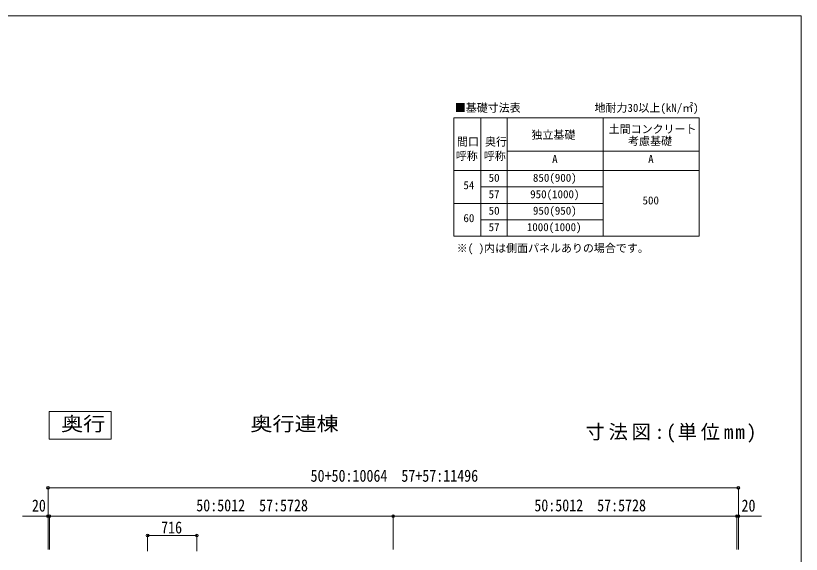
# Model space of a CAD drawing. Units: millimetres at full size, sheet at 1:40; details may follow other scales. Extents: x -11181 to 11305, y -7804 to 7716.
# Drawn here: x -713 to 10739, y -136 to 7716 of the extents above; entities that cross this region are included whole.
import ezdxf
from ezdxf.enums import TextEntityAlignment as Align

# ---------------------------------------------------------------- set-up
doc = ezdxf.new("R2010")
doc.units = ezdxf.units.MM
doc.header["$LTSCALE"] = 40
doc.header["$PDMODE"] = 32
doc.header["$PDSIZE"] = 40
for name, color, linetype, lineweight in [('0-4_TABLE1', 7, 'Continuous', 9), ('0-6_OTH_LINE', 7, 'Continuous', 9), ('0-A_寸法', 6, 'Continuous', 9), ('F-0_240', 7, 'Continuous', 9)]:
    doc.layers.add(name, color=color, linetype=linetype, lineweight=lineweight)
doc.styles.add('ＭＳ ゴシック', font='')
doc.styles.get('ＭＳ ゴシック').set_extended_font_data('MS Gothic')

msp = doc.modelspace()

# ---------------------------------------------------------------- linework, layer by layer
at = {"layer": '0-4_TABLE1', "lineweight": 18}
for p, q in [((5672.99, 6229.3), (9252.67, 6229.3)), ((5672.99, 6229.3), (5672.99, 4499.94)), ((6452.67, 6229.3), (6452.67, 4499.94)), ((6452.67, 5740.27), (9252.67, 5740.27)), ((5672.99, 5459.94), (9252.67, 5459.94)), ((6068.27, 5219.94), (7852.67, 5219.94)), ((5672.99, 4979.94), (7852.67, 4979.94)), ((6068.27, 4739.94), (7852.67, 4739.94)), ((5672.99, 4499.94), (9252.67, 4499.94))]:
    msp.add_line(p, q, dxfattribs=at)
at = {"layer": '0-4_TABLE1'}
for p, q in [((6068.27, 6229.3), (6068.27, 4499.94)), ((6452.67, 6229.3), (6452.67, 4499.94)), ((7852.67, 6229.3), (7852.67, 4499.94)), ((9252.67, 6229.3), (9252.67, 4499.94))]:
    msp.add_line(p, q, dxfattribs=at)
at = {"layer": '0-6_OTH_LINE', "color": 3}
msp.add_lwpolyline([(-223.9, 1943.79), (677.97, 1943.79), (677.97, 1544.45), (-223.9, 1544.45)], close=True, dxfattribs=at)
at = {"layer": '0-A_寸法'}
for p, q in [((-242.05, 832.61), (9821.95, 832.61)), ((-242.05, 832.61), (-242.05, -65.07)), ((9821.95, 832.61), (9821.95, -65.07)), ((-242.05, 419.98), (-612.92, 419.98)), ((-242.05, 419.98), (-242.05, -65.07)), ((-222.05, 419.98), (-242.05, 419.98)), ((-222.05, 419.98), (-222.05, -65.07)), ((-222.05, 419.98), (-222.05, -65.07)), ((4789.95, 419.98), (4789.95, -65.07)), ((9801.95, 419.98), (9801.95, -65.07)), ((9821.95, 419.98), (9821.95, -65.07)), ((9821.95, 419.98), (10159.34, 419.98)), ((1209.95, 138.43), (1209.95, -90.57)), ((1209.95, 138.43), (1925.95, 138.43)), ((1925.95, 138.43), (1925.95, -90.57))]:
    msp.add_line(p, q, dxfattribs=at)
msp.add_lwpolyline([(-222.05, 419.98), (4789.95, 419.98), (9801.95, 419.98), (9821.95, 419.98)], dxfattribs=at)
for p in [(-242.05, 832.61), (9821.95, 832.61), (-242.05, 419.98), (-222.05, 419.98), (4789.95, 419.98), (9801.95, 419.98), (9821.95, 419.98), (1209.95, 138.43), (1925.95, 138.43)]:
    msp.add_point(p, dxfattribs=at)
at = {"layer": 'F-0_240', "color": 5}
for p, q in [((-11180.61, 7716.46), (10739.39, 7716.46)), ((10739.39, 7716.46), (10739.39, -7803.54))]:
    msp.add_line(p, q, dxfattribs=at)

# ---------------------------------------------------------------- texts
at = {"layer": '0-4_TABLE1', "style": 'ＭＳ ゴシック'}
for s, p in [('■基礎寸法表', (5688.34, 6279.46)), ('地耐力30以上(kN/㎡)', (7725, 6279.46)), ('土間コンクリート', (7931.84, 5968.75)), ('独立基礎', (6806.2, 5885.18)), ('考慮基礎', (8214.31, 5795.27)), ('間口', (5719.49, 5785.4)), ('奥行', (6127.68, 5785.4)), ('呼称', (5702.67, 5577.7)), ('呼称', (6110.86, 5577.7)), ('A', (7106.99, 5533.54)), ('A', (8506.99, 5533.54)), ('50', (6181.14, 5259.94)), ('850(900)', (6827.1, 5259.94)), ('54', (5813.64, 5151.76)), ('57', (6181.14, 5019.94)), ('950(1000)', (6786.95, 5019.94)), ('500', (8424.59, 4929.73)), ('50', (6181.14, 4779.94)), ('950(950)', (6827.1, 4779.94)), ('60', (5813.64, 4671.76)), ('1000(1000)', (6737.85, 4539.94)), ('57', (6181.14, 4539.94)), ('※( )内は側面パネルありの場合です。', (5716.44, 4232.76))]:
    msp.add_text(s, height=117.3, dxfattribs=at).set_placement(p, align=Align.BOTTOM_LEFT)
at = {"layer": '0-6_OTH_LINE', "color": 2, "style": 'ＭＳ ゴシック', "width": 1.15}
for s, p in [('奥行', (-52.3, 1601.53)), ('奥行連棟', (2707.46, 1601.53))]:
    msp.add_text(s, height=205.3, dxfattribs=at).set_placement(p, align=Align.BOTTOM_LEFT)
at = {"layer": '0-6_OTH_LINE', "color": 2, "insert": (7594.18, 1491.98), "char_height": 205.3, "attachment_point": 7, "style": 'ＭＳ ゴシック'}
msp.add_mtext('\\T1.2;寸法図:(単位mm)', dxfattribs=at)
at = {"layer": '0-A_寸法', "color": 7, "style": 'ＭＳ ゴシック', "width": 0.85}
for s, p in [('50+50:10064  57+57:11496', (3585.84, 868.89)), ('20', (-477.36, 433.72)), ('50:5012  57:5728', (1918.95, 437.11)), ('50:5012  57:5728', (6847.28, 437.11)), ('20', (9867.89, 433.72)), ('716', (1406.7, 114.43))]:
    msp.add_text(s, height=176, dxfattribs=at).set_placement(p, align=Align.BOTTOM_LEFT)

doc.saveas('drawing.dxf')
